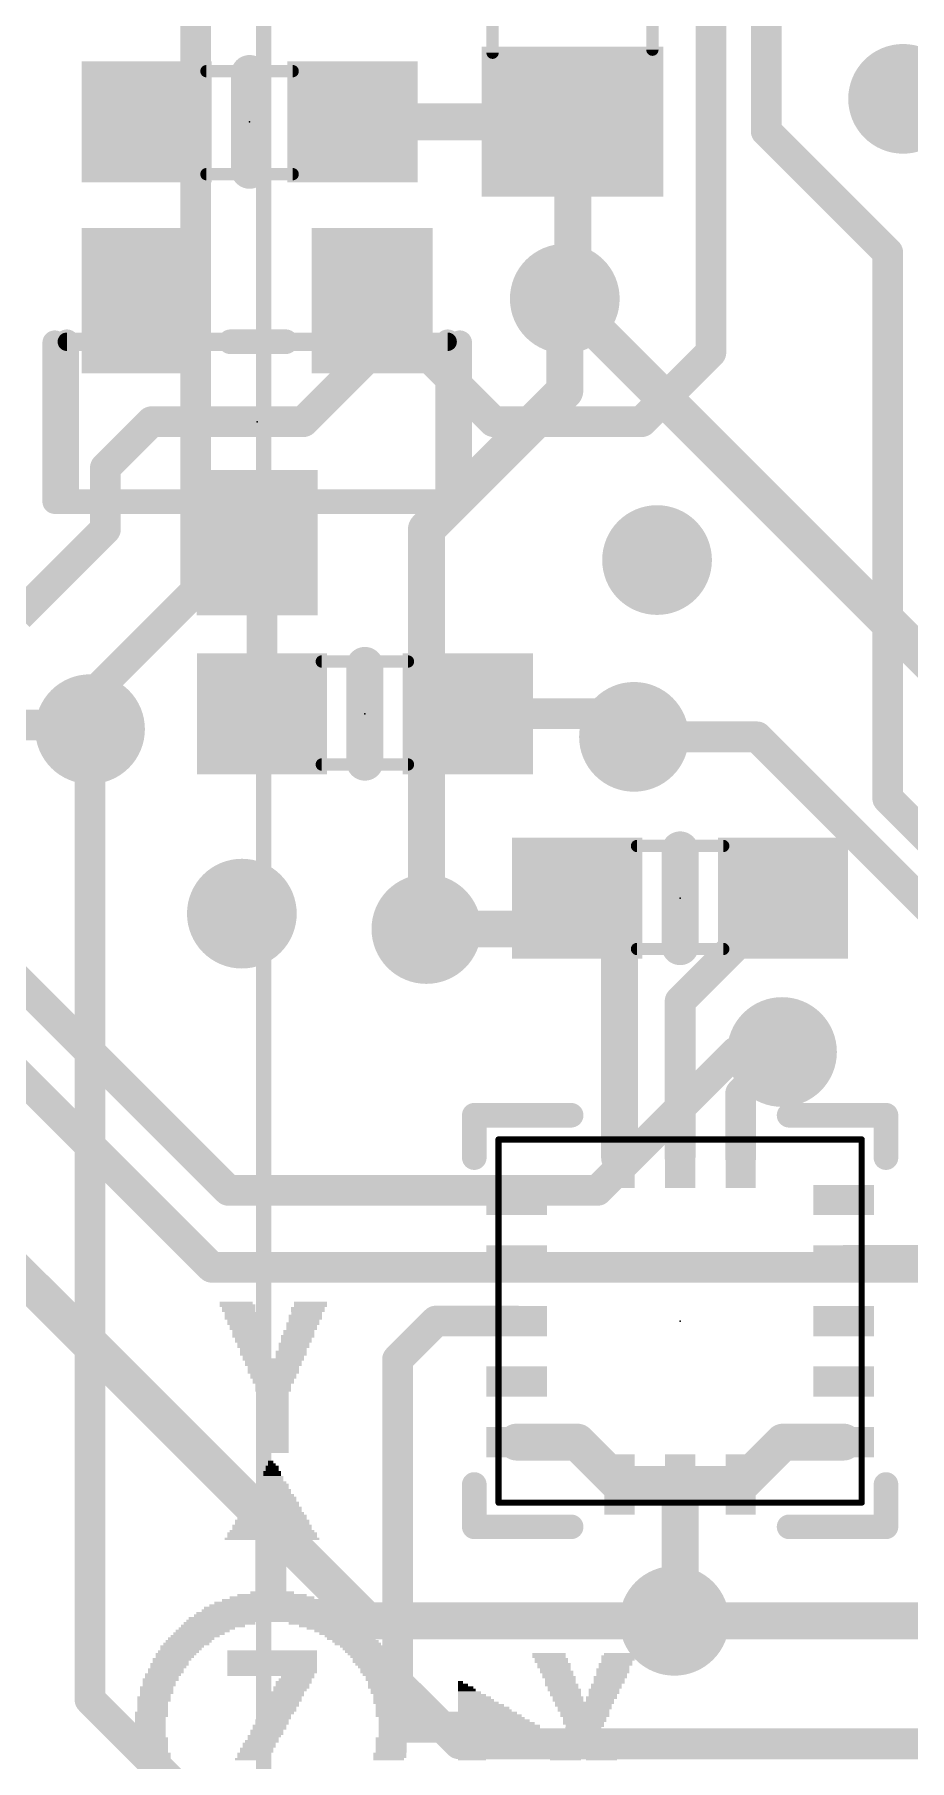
# Model space of a CAD drawing. Extents: x -59 to 59, y -28 to 22.
# Drawn here: x 16.31 to 23.53, y -19.95 to -5.69 of the extents above; entities that cross this region are included whole.
import ezdxf

# ---------------------------------------------------------------- set-up
doc = ezdxf.new("R2010")
doc.units = 0
for name, color, linetype in [('1', 12, 'CONTINUOUS'), ('16', 5, 'CONTINUOUS'), ('18', 110, 'CONTINUOUS'), ('200', 132, 'CONTINUOUS'), ('21', 40, 'CONTINUOUS'), ('22', 6, 'CONTINUOUS'), ('23', 53, 'CONTINUOUS'), ('51', 253, 'CONTINUOUS')]:
    doc.layers.add(name, color=color, linetype=linetype)

# ---------------------------------------------------------------- blocks, each defined once
blk = doc.blocks.new('RECT')
blk.add_solid([(-0.5, -0.5), (0.5, -0.5), (-0.5, 0.5), (0.5, 0.5)])
blk = doc.blocks.new('ROUNDV')
at = {"const_width": 0.5}
blk.add_lwpolyline([(0, -0.25, 1), (0, 0.25, 1), (0, -0.25)], format="xyb", dxfattribs=at)

msp = doc.modelspace()

# ---------------------------------------------------------------- linework, layer by layer
at = {"layer": '1'}
for points, const_width in [([(21.8915, -3.175), (21.8915, -8.3185)], 0.254), ([(22.3487, -6.4897), (22.3487, -3.9994)], 0.254), ([(20.746, -6.4135), (18.9315, -6.4135)], 0.3048), ([(20.7485, -6.411), (20.746, -6.4135)], 0.3048), ([(20.7485, -6.411), (20.751, -6.4135)], 0.3048), ([(20.751, -6.4135), (20.751, -7.808)], 0.3048), ([(23.352, -7.493), (22.3487, -6.4897)], 0.254), ([(23.352, -12.0015), (23.352, -7.493)], 0.254), ([(20.751, -7.808), (20.685, -7.874)], 0.3048), ([(19.0975, -7.89), (19.095, -7.89)], 0.254), ([(19.0975, -8.3185), (19.0975, -7.89)], 0.254), ([(20.0975, -8.89), (19.0975, -7.89)], 0.254), ([(19.0975, -8.3185), (18.526, -8.89)], 0.254), ([(21.8915, -8.3185), (21.32, -8.89)], 0.254), ([(17.272, -8.89), (16.891, -9.271)], 0.254), ([(18.526, -8.89), (17.272, -8.89)], 0.254), ([(21.32, -8.89), (20.0975, -8.89)], 0.254), ([(16.891, -9.271), (16.891, -9.779)], 0.254), ([(16.891, -9.779), (16.1735, -10.4965)], 0.254), ([(18.145, -9.89), (18.184, -9.929)], 0.254), ([(18.184, -9.929), (18.184, -11.303)], 0.254), ([(21.066, -11.303), (19.884, -11.303)], 0.254), ([(21.2565, -11.4935), (21.066, -11.303)], 0.254), ([(15.3755, -11.3965), (16.764, -11.3965)], 0.254), ([(16.764, -11.3965), (16.764, -11.43)], 0.254), ([(16.764, -19.447), (16.764, -11.43)], 0.254), ([(26.416, -15.0655), (23.352, -12.0015)], 0.254), ([(20.7875, -12.827), (20.5335, -13.081)], 0.3048), ([(21.1375, -13.177), (20.7875, -12.827)], 0.3048), ([(21.6375, -13.677), (22.4875, -12.827)], 0.254), ([(20.5335, -13.081), (19.542, -13.081)], 0.3048), ([(21.1375, -14.9695), (21.1375, -13.177)], 0.3048), ([(21.6375, -14.9695), (21.6375, -13.677)], 0.254), ([(22.479, -14.097), (22.1375, -14.4385)], 0.254), ([(22.1375, -14.4385), (22.1375, -14.9695)], 0.254), ([(22.9875, -15.8195), (24.2841, -15.8195)], 0.254), ([(19.6215, -16.3195), (19.304, -16.637)], 0.254), ([(20.2875, -16.3195), (19.6215, -16.3195)], 0.254), ([(19.304, -16.637), (19.304, -19.304)], 0.254), ([(20.2875, -17.3195), (20.7875, -17.3195)], 0.3048), ([(20.7875, -17.3195), (21.1375, -17.6695)], 0.3048), ([(22.4875, -17.3195), (22.1375, -17.6695)], 0.3048), ([(22.9875, -17.3195), (22.4875, -17.3195)], 0.3048), ([(21.1375, -17.6695), (21.6375, -17.6695)], 0.3048), ([(21.6375, -17.6695), (22.1375, -17.6695)], 0.3048), ([(21.6375, -17.6695), (21.6375, -18.7485)], 0.3048), ([(21.6375, -18.7485), (21.59, -18.796)], 0.3048), ([(19.304, -19.304), (19.812, -19.812)], 0.254), ([(16.764, -19.447), (19.796, -22.479)], 0.254), ([(19.812, -19.812), (25.4, -19.812)], 0.254)]:
    msp.add_lwpolyline(points, dxfattribs=dict(at, const_width=const_width))
for points, const_width in [([(18.9315, -6.3373, 1), (18.9315, -6.4897)], 0.1524), ([(20.8024, -6.3571, 1), (20.6946, -6.4649)], 0.1524), ([(20.8272, -6.4135, 1), (20.6748, -6.4135)], 0.1524), ([(20.8024, -6.4649, 1), (20.6946, -6.3571)], 0.1524), ([(20.746, -6.4897, 1), (20.746, -6.3373)], 0.1524), ([(20.6921, -6.3596, 1), (20.7999, -6.4674)], 0.1524), ([(20.6971, -6.4674, 1), (20.8049, -6.3596)], 0.1524), ([(22.3936, -6.4448, 1), (22.3038, -6.5346)], 0.127), ([(22.2852, -6.4897, 1), (22.4122, -6.4897)], 0.127), ([(23.4155, -7.493, 1), (23.2885, -7.493)], 0.127), ([(23.3071, -7.5379, 1), (23.3969, -7.4481)], 0.127), ([(20.8049, -7.8619, 1), (20.6971, -7.7541)], 0.1524), ([(19.095, -7.8265, 1), (19.095, -7.9535)], 0.127), ([(19.161, -7.89, 1), (19.034, -7.89)], 0.127), ([(19.1424, -7.8451, 1), (19.0526, -7.9349)], 0.127), ([(19.0975, -7.9535, 1), (19.0975, -7.8265)], 0.127), ([(20.6311, -7.8201, 1), (20.7389, -7.9279)], 0.1524), ([(20.6748, -7.808, 1), (20.8272, -7.808)], 0.1524), ([(19.034, -8.3185, 1), (19.161, -8.3185)], 0.127), ([(19.1424, -8.3634, 1), (19.0526, -8.2736)], 0.127), ([(21.828, -8.3185, 1), (21.955, -8.3185)], 0.127), ([(21.9364, -8.3634, 1), (21.8466, -8.2736)], 0.127), ([(17.272, -8.8265, 1), (17.272, -8.9535)], 0.127), ([(17.3169, -8.9349, 1), (17.2271, -8.8451)], 0.127), ([(18.4811, -8.8451, 1), (18.5709, -8.9349)], 0.127), ([(18.526, -8.9535, 1), (18.526, -8.8265)], 0.127), ([(20.0975, -8.8265, 1), (20.0975, -8.9535)], 0.127), ([(20.0526, -8.9349, 1), (20.1424, -8.8451)], 0.127), ([(21.2751, -8.8451, 1), (21.3649, -8.9349)], 0.127), ([(21.32, -8.9535, 1), (21.32, -8.8265)], 0.127), ([(16.9545, -9.271, 1), (16.8275, -9.271)], 0.127), ([(16.8461, -9.2261, 1), (16.9359, -9.3159)], 0.127), ([(16.9359, -9.8239, 1), (16.8461, -9.7341)], 0.127), ([(16.8275, -9.779, 1), (16.9545, -9.779)], 0.127), ([(18.1899, -9.8451, 1), (18.1001, -9.9349)], 0.127), ([(18.2475, -9.929, 1), (18.1205, -9.929)], 0.127), ([(18.1391, -9.9739, 1), (18.2289, -9.8841)], 0.127), ([(18.1205, -11.303, 1), (18.2475, -11.303)], 0.127), ([(19.884, -11.2395, 1), (19.884, -11.3665)], 0.127), ([(21.1109, -11.2581, 1), (21.0211, -11.3479)], 0.127), ([(21.066, -11.3665, 1), (21.066, -11.2395)], 0.127), ([(16.8275, -11.3965, 1), (16.7005, -11.3965)], 0.127), ([(16.8275, -11.43, 1), (16.7005, -11.43)], 0.127), ([(16.7005, -11.43, 1), (16.8275, -11.43)], 0.127), ([(16.764, -11.46, 1), (16.764, -11.333)], 0.127), ([(21.2116, -11.5384, 1), (21.3014, -11.4486)], 0.127), ([(23.3969, -11.9566, 1), (23.3071, -12.0464)], 0.127), ([(23.2885, -12.0015, 1), (23.4155, -12.0015)], 0.127), ([(20.8414, -12.7731, 1), (20.7336, -12.8809)], 0.1524), ([(20.8414, -12.8809, 1), (20.7336, -12.7731)], 0.1524), ([(22.5324, -12.8719, 1), (22.4426, -12.7821)], 0.127), ([(19.542, -13.0048, 1), (19.542, -13.1572)], 0.1524), ([(20.4796, -13.0271, 1), (20.5874, -13.1349)], 0.1524), ([(20.5335, -13.1572, 1), (20.5335, -13.0048)], 0.1524), ([(21.2137, -13.177, 1), (21.0613, -13.177)], 0.1524), ([(21.0836, -13.2309, 1), (21.1914, -13.1231)], 0.1524), ([(21.701, -13.677, 1), (21.574, -13.677)], 0.127), ([(21.5926, -13.6321, 1), (21.6824, -13.7219)], 0.127), ([(22.5239, -14.1419, 1), (22.4341, -14.0521)], 0.127), ([(22.201, -14.4385, 1), (22.074, -14.4385)], 0.127), ([(22.0926, -14.3936, 1), (22.1824, -14.4834)], 0.127), ([(21.0613, -14.9695, 1), (21.2137, -14.9695)], 0.1524), ([(21.574, -14.9695, 1), (21.701, -14.9695)], 0.127), ([(22.074, -14.9695, 1), (22.201, -14.9695)], 0.127), ([(22.9875, -15.756, 1), (22.9875, -15.883)], 0.127), ([(19.6215, -16.256, 1), (19.6215, -16.383)], 0.127), ([(19.6664, -16.3644, 1), (19.5766, -16.2746)], 0.127), ([(20.2875, -16.383, 1), (20.2875, -16.256)], 0.127), ([(19.3675, -16.637, 1), (19.2405, -16.637)], 0.127), ([(19.2591, -16.5921, 1), (19.3489, -16.6819)], 0.127), ([(20.2875, -17.2433, 1), (20.2875, -17.3957)], 0.1524), ([(20.8414, -17.2656, 1), (20.7336, -17.3734)], 0.1524), ([(20.7875, -17.3957, 1), (20.7875, -17.2433)], 0.1524), ([(22.4875, -17.2433, 1), (22.4875, -17.3957)], 0.1524), ([(22.5414, -17.3734, 1), (22.4336, -17.2656)], 0.1524), ([(22.9875, -17.3957, 1), (22.9875, -17.2433)], 0.1524), ([(21.1375, -17.5933, 1), (21.1375, -17.7457)], 0.1524), ([(21.6375, -17.5933, 1), (21.6375, -17.7457)], 0.1524), ([(21.7137, -17.6695, 1), (21.5613, -17.6695)], 0.1524), ([(21.6375, -17.7457, 1), (21.6375, -17.5933)], 0.1524), ([(22.1375, -17.7457, 1), (22.1375, -17.5933)], 0.1524), ([(21.0836, -17.7234, 1), (21.1914, -17.6156)], 0.1524), ([(22.0836, -17.6156, 1), (22.1914, -17.7234)], 0.1524), ([(21.5361, -18.7421, 1), (21.6439, -18.8499)], 0.1524), ([(21.5613, -18.7485, 1), (21.7137, -18.7485)], 0.1524), ([(21.6914, -18.8024, 1), (21.5836, -18.6946)], 0.1524), ([(19.3489, -19.2591, 1), (19.2591, -19.3489)], 0.127), ([(19.2405, -19.304, 1), (19.3675, -19.304)], 0.127), ([(16.8089, -19.4021, 1), (16.7191, -19.4919)], 0.127), ([(16.7005, -19.447, 1), (16.8275, -19.447)], 0.127), ([(19.812, -19.7485, 1), (19.812, -19.8755)], 0.127), ([(19.7671, -19.8569, 1), (19.8569, -19.7671)], 0.127)]:
    msp.add_lwpolyline(points, format="xyb", dxfattribs=dict(at, const_width=const_width))
at = {"layer": '16'}
for points, const_width in [([(17.637, 5.461), (17.637, -10.287)], 0.254), ([(20.685, -7.874), (20.685, -8.636)], 0.3048), ([(25.384, -12.573), (20.685, -7.874)], 0.3048), ([(20.685, -8.636), (19.542, -9.779)], 0.3048), ([(19.542, -9.779), (19.542, -13.081)], 0.3048), ([(17.637, -10.287), (16.6925, -11.2315)], 0.254), ([(16.6925, -11.2315), (16.6925, -11.3585)], 0.254), ([(16.764, -11.43), (16.6925, -11.3585)], 0.254), ([(21.2565, -11.4935), (22.2725, -11.4935)], 0.254), ([(26.5905, -15.8115), (22.2725, -11.4935)], 0.254), ([(19.05, -18.796), (12.446, -12.192)], 0.3048), ([(15.367, -12.7), (17.907, -15.24)], 0.254), ([(14.9098, -13.0164), (17.7684, -15.875)], 0.254), ([(19.542, -13.081), (19.542, -13.081)], 0.3048), ([(20.955, -15.24), (22.098, -14.097)], 0.254), ([(22.098, -14.097), (22.479, -14.097)], 0.254), ([(17.907, -15.24), (20.955, -15.24)], 0.254), ([(24.3396, -15.875), (17.7684, -15.875)], 0.254), ([(21.59, -18.796), (19.05, -18.796)], 0.3048), ([(21.59, -18.796), (37.338, -18.796)], 0.3048)]:
    msp.add_lwpolyline(points, dxfattribs=dict(at, const_width=const_width))
for points, const_width in [([(20.7612, -7.874, 1), (20.6088, -7.874)], 0.1524), ([(20.7389, -7.8201, 1), (20.6311, -7.9279)], 0.1524), ([(20.7389, -8.6899, 1), (20.6311, -8.5821)], 0.1524), ([(20.6088, -8.636, 1), (20.7612, -8.636)], 0.1524), ([(19.6182, -9.779, 1), (19.4658, -9.779)], 0.1524), ([(19.4881, -9.7251, 1), (19.5959, -9.8329)], 0.1524), ([(17.5735, -10.287, 1), (17.7005, -10.287)], 0.127), ([(17.6819, -10.3319, 1), (17.5921, -10.2421)], 0.127), ([(16.756, -11.2315, 1), (16.629, -11.2315)], 0.127), ([(16.6476, -11.1866, 1), (16.7374, -11.2764)], 0.127), ([(16.7374, -11.3136, 1), (16.6476, -11.4034)], 0.127), ([(16.629, -11.3585, 1), (16.756, -11.3585)], 0.127), ([(16.7191, -11.4749, 1), (16.8089, -11.3851)], 0.127), ([(21.2565, -11.43, 1), (21.2565, -11.557)], 0.127), ([(22.3174, -11.4486, 1), (22.2276, -11.5384)], 0.127), ([(22.2725, -11.557, 1), (22.2725, -11.43)], 0.127), ([(19.542, -13.0048, 1), (19.542, -13.1572)], 0.1524), ([(19.542, -13.1572, 1), (19.542, -13.0048)], 0.1524), ([(19.4658, -13.081, 1), (19.6182, -13.081)], 0.1524), ([(22.098, -14.0335, 1), (22.098, -14.1605)], 0.127), ([(22.1429, -14.1419, 1), (22.0531, -14.0521)], 0.127), ([(22.479, -14.1605, 1), (22.479, -14.0335)], 0.127), ([(17.907, -15.1765, 1), (17.907, -15.3035)], 0.127), ([(20.955, -15.3035, 1), (20.955, -15.1765)], 0.127), ([(17.8621, -15.2849, 1), (17.9519, -15.1951)], 0.127), ([(20.9101, -15.1951, 1), (20.9999, -15.2849)], 0.127), ([(17.7684, -15.8115, 1), (17.7684, -15.9385)], 0.127), ([(17.7235, -15.9199, 1), (17.8133, -15.8301)], 0.127), ([(19.05, -18.7198, 1), (19.05, -18.8722)], 0.1524), ([(18.9961, -18.8499, 1), (19.1039, -18.7421)], 0.1524), ([(21.59, -18.7198, 1), (21.59, -18.8722)], 0.1524), ([(21.59, -18.8722, 1), (21.59, -18.7198)], 0.1524)]:
    msp.add_lwpolyline(points, format="xyb", dxfattribs=dict(at, const_width=const_width))
at = {"layer": '21'}
for points, const_width in [([(18.0815, -6.8135), (18.0815, -6.0135)], 0.3048), ([(16.4726, -9.5504), (16.4726, -8.2376)], 0.2032), ([(17.9226, -8.2296), (18.3814, -8.2296)], 0.2032), ([(19.8174, -8.2376), (19.8174, -9.5504)], 0.2032), ([(17.4314, -9.5504), (16.4726, -9.5504)], 0.2032), ([(19.8174, -9.5504), (18.8586, -9.5504)], 0.2032), ([(19.034, -10.903), (19.034, -11.703)], 0.3048), ([(21.6375, -12.427), (21.6375, -13.227)], 0.3048), ([(19.9375, -14.9695), (19.9375, -14.6195)], 0.2032), ([(19.9375, -14.6195), (20.7375, -14.6195)], 0.2032), ([(22.5375, -14.6195), (23.3375, -14.6195)], 0.2032), ([(23.3375, -14.6195), (23.3375, -14.9695)], 0.2032), ([(19.9375, -18.0195), (19.9375, -17.6695)], 0.2032), ([(23.3375, -18.0195), (23.3375, -17.6695)], 0.2032), ([(20.7375, -18.0195), (19.9375, -18.0195)], 0.2032), ([(22.5375, -18.0195), (23.3375, -18.0195)], 0.2032)]:
    msp.add_lwpolyline(points, dxfattribs=dict(at, const_width=const_width))
for points, const_width in [([(18.1577, -6.0135, 1), (18.0053, -6.0135)], 0.1524), ([(18.0053, -6.8135, 1), (18.1577, -6.8135)], 0.1524), ([(16.5234, -8.2376, 1), (16.4218, -8.2376)], 0.1016), ([(17.9226, -8.1788, 1), (17.9226, -8.2804)], 0.1016), ([(18.3814, -8.2804, 1), (18.3814, -8.1788)], 0.1016), ([(19.8682, -8.2376, 1), (19.7666, -8.2376)], 0.1016), ([(16.4726, -9.4996, 1), (16.4726, -9.6012)], 0.1016), ([(16.4218, -9.5504, 1), (16.5234, -9.5504)], 0.1016), ([(17.4314, -9.6012, 1), (17.4314, -9.4996)], 0.1016), ([(18.8586, -9.4996, 1), (18.8586, -9.6012)], 0.1016), ([(19.7666, -9.5504, 1), (19.8682, -9.5504)], 0.1016), ([(19.8174, -9.6012, 1), (19.8174, -9.4996)], 0.1016), ([(19.1102, -10.903, 1), (18.9578, -10.903)], 0.1524), ([(18.9578, -11.703, 1), (19.1102, -11.703)], 0.1524), ([(21.7137, -12.427, 1), (21.5613, -12.427)], 0.1524), ([(21.5613, -13.227, 1), (21.7137, -13.227)], 0.1524), ([(19.9883, -14.6195, 1), (19.8867, -14.6195)], 0.1016), ([(19.9375, -14.5687, 1), (19.9375, -14.6703)], 0.1016), ([(20.7375, -14.6703, 1), (20.7375, -14.5687)], 0.1016), ([(22.5375, -14.5687, 1), (22.5375, -14.6703)], 0.1016), ([(23.3883, -14.6195, 1), (23.2867, -14.6195)], 0.1016), ([(23.3375, -14.6703, 1), (23.3375, -14.5687)], 0.1016), ([(19.8867, -14.9695, 1), (19.9883, -14.9695)], 0.1016), ([(23.2867, -14.9695, 1), (23.3883, -14.9695)], 0.1016), ([(19.9883, -17.6695, 1), (19.8867, -17.6695)], 0.1016), ([(23.3883, -17.6695, 1), (23.2867, -17.6695)], 0.1016), ([(19.9375, -17.9687, 1), (19.9375, -18.0703)], 0.1016), ([(20.7375, -18.0703, 1), (20.7375, -17.9687)], 0.1016), ([(22.5375, -17.9687, 1), (22.5375, -18.0703)], 0.1016), ([(23.3375, -18.0703, 1), (23.3375, -17.9687)], 0.1016), ([(19.8867, -18.0195, 1), (19.9883, -18.0195)], 0.1016), ([(23.2867, -18.0195, 1), (23.3883, -18.0195)], 0.1016)]:
    msp.add_lwpolyline(points, format="xyb", dxfattribs=dict(at, const_width=const_width))
at = {"layer": '22', "const_width": 0.127}
msp.add_lwpolyline([(18.1975, 5.416), (18.1975, -21.784)], dxfattribs=at)
at = {"layer": '23'}
for p in [(18.0815, -6.4135), (18.145, -8.89), (19.034, -11.303), (21.6375, -12.827), (21.6375, -16.3195)]:
    msp.add_point(p, dxfattribs=at)
at = {"layer": '51'}
for points, const_width in [([(20.0885, -5.842), (20.0885, -5.08)], 0.1016), ([(21.4085, -5.817), (21.4085, -5.08)], 0.1016), ([(18.4375, -5.9945), (17.7255, -5.9945)], 0.1016), ([(18.4375, -6.8455), (17.7255, -6.8455)], 0.1016), ([(16.5726, -9.5504), (16.5726, -8.2296)], 0.2032), ([(16.5726, -8.2296), (19.7174, -8.2296)], 0.1524), ([(19.7174, -8.2296), (19.7174, -9.5504)], 0.2032), ([(19.7174, -9.5504), (16.5726, -9.5504)], 0.2032), ([(18.678, -10.871), (19.39, -10.871)], 0.1016), ([(18.678, -11.722), (19.39, -11.722)], 0.1016), ([(21.2815, -12.395), (21.9935, -12.395)], 0.1016), ([(21.2815, -13.246), (21.9935, -13.246)], 0.1016), ([(20.1375, -17.8195), (20.1375, -14.8195)], 0.0508), ([(20.1375, -14.8195), (23.1375, -14.8195)], 0.0508), ([(23.1375, -14.8195), (23.1375, -17.8195)], 0.0508), ([(23.1375, -17.8195), (20.1375, -17.8195)], 0.0508)]:
    msp.add_lwpolyline(points, dxfattribs=dict(at, const_width=const_width))
for points, const_width in [([(20.0631, -5.842, 1), (20.1139, -5.842)], 0.0508), ([(21.3831, -5.817, 1), (21.4339, -5.817)], 0.0508), ([(17.7255, -5.9691, 1), (17.7255, -6.0199)], 0.0508), ([(18.4375, -6.0199, 1), (18.4375, -5.9691)], 0.0508), ([(17.7255, -6.8201, 1), (17.7255, -6.8709)], 0.0508), ([(18.4375, -6.8709, 1), (18.4375, -6.8201)], 0.0508), ([(16.6234, -8.2296, 1), (16.5218, -8.2296)], 0.1016), ([(16.5726, -8.1915, 1), (16.5726, -8.2677)], 0.0762), ([(19.7682, -8.2296, 1), (19.6666, -8.2296)], 0.1016), ([(19.7174, -8.2677, 1), (19.7174, -8.1915)], 0.0762), ([(16.5726, -9.4996, 1), (16.5726, -9.6012)], 0.1016), ([(16.5218, -9.5504, 1), (16.6234, -9.5504)], 0.1016), ([(19.6666, -9.5504, 1), (19.7682, -9.5504)], 0.1016), ([(19.7174, -9.6012, 1), (19.7174, -9.4996)], 0.1016), ([(18.678, -10.8456, 1), (18.678, -10.8964)], 0.0508), ([(19.39, -10.8964, 1), (19.39, -10.8456)], 0.0508), ([(18.678, -11.6966, 1), (18.678, -11.7474)], 0.0508), ([(19.39, -11.7474, 1), (19.39, -11.6966)], 0.0508), ([(21.2815, -12.3696, 1), (21.2815, -12.4204)], 0.0508), ([(21.9935, -12.4204, 1), (21.9935, -12.3696)], 0.0508), ([(21.2815, -13.2206, 1), (21.2815, -13.2714)], 0.0508), ([(21.9935, -13.2714, 1), (21.9935, -13.2206)], 0.0508), ([(20.1502, -14.8195, 1), (20.1248, -14.8195)], 0.0254), ([(20.1375, -14.8068, 1), (20.1375, -14.8322)], 0.0254), ([(23.1502, -14.8195, 1), (23.1248, -14.8195)], 0.0254), ([(23.1375, -14.8322, 1), (23.1375, -14.8068)], 0.0254), ([(20.1375, -17.8068, 1), (20.1375, -17.8322)], 0.0254), ([(20.1248, -17.8195, 1), (20.1502, -17.8195)], 0.0254), ([(23.1248, -17.8195, 1), (23.1502, -17.8195)], 0.0254), ([(23.1375, -17.8322, 1), (23.1375, -17.8068)], 0.0254)]:
    msp.add_lwpolyline(points, format="xyb", dxfattribs=dict(at, const_width=const_width))

# ---------------------------------------------------------------- block references
at = {"layer": '1'}
for p, xscale, yscale, rotation in [((20.7485, -6.411), 1.24, 1.5, 90), ((21.1375, -14.9695), 0.5, 0.25, 270), ((21.6375, -14.9695), 0.5, 0.25, 270), ((22.1375, -14.9695), 0.5, 0.25, 270), ((22.9875, -15.3195), 0.5, 0.25, 180), ((22.9875, -15.8195), 0.5, 0.25, 180), ((22.9875, -16.3195), 0.5, 0.25, 180), ((22.9875, -16.8195), 0.5, 0.25, 180), ((22.9875, -17.3195), 0.5, 0.25, 180), ((21.1375, -17.6695), 0.5, 0.25, 90), ((21.6375, -17.6695), 0.5, 0.25, 90), ((22.1375, -17.6695), 0.5, 0.25, 90)]:
    msp.add_blockref('RECT', p, dxfattribs=dict(at, xscale=xscale, yscale=yscale, rotation=rotation))
at = {"layer": '1', "xscale": 1.075, "rotation": 180}
for p in [(17.2315, -6.4135), (18.9315, -6.4135)]:
    msp.add_blockref('RECT', p, dxfattribs=at)
at = {"layer": '1', "yscale": 1.2, "rotation": 180}
for p in [(17.195, -7.89), (19.095, -7.89), (18.145, -9.89)]:
    msp.add_blockref('RECT', p, dxfattribs=at)
at = {"layer": '1', "xscale": 1.075}
for p in [(18.184, -11.303), (19.884, -11.303), (20.7875, -12.827), (22.4875, -12.827)]:
    msp.add_blockref('RECT', p, dxfattribs=at)
at = {"layer": '1', "xscale": 0.5, "yscale": 0.25}
for p in [(20.2875, -15.3195), (20.2875, -15.8195), (20.2875, -16.3195), (20.2875, -16.8195), (20.2875, -17.3195)]:
    msp.add_blockref('RECT', p, dxfattribs=at)
at = {"layer": '18', "xscale": 0.9064, "yscale": 0.9064}
for p in [(23.479, -6.223), (23.479, -6.223), (20.685, -7.874), (20.685, -7.874), (21.447, -10.033), (21.447, -10.033), (16.764, -11.43), (16.764, -11.43), (21.2565, -11.4935), (21.2565, -11.4935), (18.018, -12.954), (18.018, -12.954), (19.542, -13.081), (19.542, -13.081), (22.479, -14.097), (22.479, -14.097), (21.59, -18.796), (21.59, -18.796)]:
    msp.add_blockref('ROUNDV', p, dxfattribs=at)
at = {"layer": '200'}
for p, xscale, yscale in [((17.9819, -16.1925), 0.2972, 0.0213), ((17.9705, -16.1713), 0.2743, 0.0211), ((17.9921, -16.2137), 0.2769, 0.0211), ((17.9921, -16.2348), 0.2769, 0.0211), ((18.0137, -16.256), 0.2743, 0.0213), ((18.5636, -16.2137), 0.2769, 0.0211), ((18.5636, -16.2348), 0.2769, 0.0211), ((18.5522, -16.256), 0.254, 0.0213), ((18.5852, -16.1713), 0.2743, 0.0211), ((18.5852, -16.1925), 0.2743, 0.0213), ((18.0137, -16.2772), 0.2743, 0.0211), ((18.0137, -16.2983), 0.2743, 0.0211), ((18.034, -16.3195), 0.2743, 0.0213), ((18.034, -16.3407), 0.2743, 0.0211), ((18.0556, -16.383), 0.2769, 0.0213), ((18.0442, -16.3618), 0.254, 0.0211), ((18.067, -16.4042), 0.254, 0.0211), ((18.4887, -16.4042), 0.254, 0.0211), ((18.5115, -16.3618), 0.254, 0.0211), ((18.5115, -16.383), 0.254, 0.0213), ((18.5217, -16.3407), 0.2743, 0.0211), ((18.5318, -16.3195), 0.254, 0.0213), ((18.542, -16.2772), 0.2743, 0.0211), ((18.542, -16.2983), 0.2743, 0.0211), ((18.067, -16.4253), 0.254, 0.0211), ((18.0772, -16.4465), 0.2743, 0.0213), ((18.0873, -16.4677), 0.254, 0.0211), ((18.0873, -16.4888), 0.254, 0.0211), ((18.1077, -16.51), 0.254, 0.0213), ((18.1077, -16.5312), 0.254, 0.0211), ((18.448, -16.51), 0.254, 0.0213), ((18.448, -16.5312), 0.254, 0.0211), ((18.4683, -16.4677), 0.254, 0.0211), ((18.4683, -16.4888), 0.254, 0.0211), ((18.4785, -16.4465), 0.2743, 0.0213), ((18.4887, -16.4253), 0.254, 0.0211), ((18.1305, -16.5735), 0.254, 0.0213), ((18.1305, -16.5947), 0.254, 0.0211), ((18.1191, -16.5523), 0.2311, 0.0211), ((18.1407, -16.6158), 0.2337, 0.0211), ((18.2778, -16.637), 0.508, 0.0213), ((18.2778, -16.6582), 0.4674, 0.0211), ((18.2778, -16.6793), 0.4674, 0.0211), ((18.415, -16.6158), 0.2337, 0.0211), ((18.4252, -16.5735), 0.254, 0.0213), ((18.4252, -16.5947), 0.254, 0.0211), ((18.4366, -16.5523), 0.2311, 0.0211), ((18.2778, -16.7005), 0.4216, 0.0213), ((18.2778, -16.7217), 0.4216, 0.0211), ((18.2778, -16.7428), 0.4216, 0.0211), ((18.2778, -16.764), 0.381, 0.0213), ((18.2778, -16.7852), 0.381, 0.0211), ((18.2778, -16.8063), 0.3404, 0.0211), ((18.2778, -16.8275), 0.3404, 0.0213), ((18.2778, -16.8487), 0.2946, 0.0211), ((18.2778, -16.8698), 0.2946, 0.0211), ((18.2778, -16.891), 0.2946, 0.0213), ((18.2778, -16.9122), 0.254, 0.0211), ((18.2778, -16.9333), 0.254, 0.0211), ((18.2778, -16.9545), 0.254, 0.0213), ((18.2778, -16.9757), 0.254, 0.0211), ((18.2778, -16.9968), 0.254, 0.0211), ((18.2778, -17.018), 0.254, 0.0213), ((18.2778, -17.0392), 0.254, 0.0211), ((18.2778, -17.0603), 0.254, 0.0211), ((18.2778, -17.0815), 0.254, 0.0213), ((18.2778, -17.1027), 0.254, 0.0211), ((18.2778, -17.1238), 0.254, 0.0211), ((18.2778, -17.145), 0.254, 0.0213), ((18.2778, -17.1662), 0.254, 0.0211), ((18.2778, -17.1873), 0.254, 0.0211), ((18.2778, -17.2085), 0.254, 0.0213), ((18.2778, -17.2297), 0.254, 0.0211), ((18.2778, -17.2508), 0.254, 0.0211), ((18.2778, -17.272), 0.254, 0.0213), ((18.2778, -17.2932), 0.254, 0.0211), ((18.2778, -17.3143), 0.254, 0.0211), ((18.2778, -17.3355), 0.254, 0.0213), ((18.2778, -17.3567), 0.254, 0.0211), ((18.2778, -17.3778), 0.254, 0.0211), ((18.2778, -17.399), 0.254, 0.0213), ((18.2677, -17.526), 0.1067, 0.0213), ((18.2677, -17.5472), 0.1067, 0.0211), ((18.2563, -17.4837), 0.0432, 0.0211), ((18.2664, -17.5048), 0.0635, 0.0211), ((18.2677, -17.6742), 0.2743, 0.0211), ((18.2563, -17.6318), 0.2108, 0.0211), ((18.2677, -17.653), 0.2337, 0.0213), ((18.2664, -17.6107), 0.1905, 0.0211), ((18.2677, -17.5683), 0.1473, 0.0211), ((18.2677, -17.5895), 0.1473, 0.0213), ((18.2664, -17.8223), 0.4445, 0.0211), ((18.2677, -17.78), 0.4013, 0.0213), ((18.2677, -17.8012), 0.4013, 0.0211), ((18.2677, -17.7588), 0.3607, 0.0211), ((18.2664, -17.7165), 0.3175, 0.0213), ((18.2664, -17.7377), 0.3175, 0.0211), ((18.2677, -17.6953), 0.2743, 0.0211), ((18.2677, -17.9705), 0.6147, 0.0213), ((18.2664, -17.9282), 0.5715, 0.0211), ((18.2664, -17.9493), 0.5715, 0.0211), ((18.2677, -17.907), 0.5283, 0.0213), ((18.2677, -17.8647), 0.4877, 0.0211), ((18.2677, -17.8858), 0.4877, 0.0211), ((18.2664, -17.8435), 0.4445, 0.0213), ((18.2677, -18.0763), 0.7417, 0.0211), ((18.2677, -18.0975), 0.7417, 0.0213), ((18.2664, -18.0552), 0.6985, 0.0211), ((18.2677, -18.0128), 0.6553, 0.0211), ((18.2677, -18.034), 0.6553, 0.0213), ((18.2677, -17.9917), 0.6147, 0.0211), ((18.2677, -18.1187), 0.7823, 0.0211), ((18.2575, -18.1398), 0.254, 0.0211), ((18.2575, -18.161), 0.254, 0.0213), ((18.2575, -18.1822), 0.254, 0.0211), ((18.2575, -18.2033), 0.254, 0.0211), ((18.2575, -18.2245), 0.254, 0.0213), ((18.2575, -18.2457), 0.254, 0.0211), ((18.2575, -18.2668), 0.254, 0.0211), ((18.2575, -18.288), 0.254, 0.0213), ((18.2575, -18.3092), 0.254, 0.0211), ((18.2575, -18.3303), 0.254, 0.0211), ((18.2575, -18.3515), 0.254, 0.0213), ((18.2575, -18.3727), 0.254, 0.0211), ((18.2575, -18.3938), 0.254, 0.0211), ((18.2575, -18.415), 0.254, 0.0213), ((18.2575, -18.4362), 0.254, 0.0211), ((18.2575, -18.4573), 0.254, 0.0211), ((18.2575, -18.4785), 0.254, 0.0213), ((18.2575, -18.4997), 0.254, 0.0211), ((18.2575, -18.5208), 0.254, 0.0211), ((18.2575, -18.542), 0.254, 0.0213), ((18.2677, -18.669), 1.0363, 0.0213), ((18.2664, -18.6478), 0.9525, 0.0211), ((18.2664, -18.6267), 0.8255, 0.0211), ((18.2664, -18.6055), 0.6985, 0.0213), ((18.2664, -18.5843), 0.5715, 0.0211), ((18.2677, -18.5632), 0.3607, 0.0211), ((17.8333, -18.8172), 0.5944, 0.0211), ((18.2677, -18.796), 1.4173, 0.0213), ((18.2677, -18.7748), 1.3767, 0.0211), ((18.2677, -18.7537), 1.2903, 0.0211), ((18.2677, -18.7325), 1.2497, 0.0213), ((18.2677, -18.7113), 1.1633, 0.0211), ((18.2677, -18.6902), 1.1227, 0.0211), ((18.7007, -18.8172), 0.5918, 0.0211), ((17.5793, -18.9653), 0.381, 0.0211), ((17.5997, -18.9442), 0.381, 0.0211), ((17.6314, -18.923), 0.4039, 0.0213), ((17.6644, -18.9018), 0.4242, 0.0211), ((17.6949, -18.8807), 0.4445, 0.0211), ((17.7279, -18.8595), 0.4648, 0.0213), ((17.78, -18.8383), 0.5283, 0.0211), ((18.7528, -18.8383), 0.5283, 0.0211), ((18.796, -18.8595), 0.4877, 0.0213), ((18.8379, -18.8807), 0.4445, 0.0211), ((18.8709, -18.9018), 0.4242, 0.0211), ((18.9027, -18.923), 0.4013, 0.0213), ((18.923, -18.9442), 0.4013, 0.0211), ((18.956, -18.9653), 0.381, 0.0211), ((17.4409, -19.1135), 0.3175, 0.0213), ((17.4739, -19.0712), 0.3378, 0.0211), ((17.4638, -19.0923), 0.3175, 0.0211), ((17.4943, -19.05), 0.3378, 0.0213), ((17.526, -19.0077), 0.3607, 0.0211), ((17.5158, -19.0288), 0.3404, 0.0211), ((17.559, -18.9865), 0.381, 0.0213), ((18.2677, -19.05), 0.7417, 0.0213), ((18.2677, -19.0712), 0.7417, 0.0211), ((18.2677, -19.0923), 0.7417, 0.0211), ((18.2677, -19.1135), 0.7417, 0.0213), ((18.9763, -18.9865), 0.381, 0.0213), ((19.0081, -19.0077), 0.3581, 0.0211), ((19.0183, -19.0288), 0.3378, 0.0211), ((19.0398, -19.05), 0.3404, 0.0213), ((19.0614, -19.0712), 0.3378, 0.0211), ((19.0716, -19.0923), 0.3175, 0.0211), ((19.0919, -19.1135), 0.3175, 0.0213), ((20.5537, -19.0712), 0.2743, 0.0211), ((20.5537, -19.0923), 0.2743, 0.0211), ((20.574, -19.1135), 0.2743, 0.0213), ((21.1252, -19.0923), 0.2743, 0.0211), ((21.1252, -19.1135), 0.2743, 0.0213), ((21.1455, -19.0712), 0.2743, 0.0211), ((17.3673, -19.2405), 0.2972, 0.0213), ((17.3888, -19.1982), 0.2946, 0.0211), ((17.3888, -19.2193), 0.2946, 0.0211), ((17.4206, -19.1558), 0.3175, 0.0211), ((17.4104, -19.177), 0.2972, 0.0213), ((17.4307, -19.1347), 0.2972, 0.0211), ((18.2677, -19.1347), 0.7417, 0.0211), ((18.2677, -19.1558), 0.7417, 0.0211), ((18.2677, -19.177), 0.7417, 0.0213), ((18.2677, -19.1982), 0.7417, 0.0211), ((18.2677, -19.2193), 0.7417, 0.0211), ((18.2563, -19.2405), 0.7188, 0.0213), ((19.0919, -19.1347), 0.3175, 0.0211), ((19.1148, -19.1558), 0.3175, 0.0211), ((19.1249, -19.177), 0.2972, 0.0213), ((19.1453, -19.1982), 0.2972, 0.0211), ((19.1453, -19.2193), 0.2972, 0.0211), ((19.1656, -19.2405), 0.2972, 0.0213), ((20.574, -19.1347), 0.2743, 0.0211), ((20.5956, -19.1558), 0.2769, 0.0211), ((20.5956, -19.177), 0.2769, 0.0213), ((20.607, -19.1982), 0.254, 0.0211), ((20.6172, -19.2193), 0.2743, 0.0211), ((20.6273, -19.2405), 0.254, 0.0213), ((21.0718, -19.2405), 0.254, 0.0213), ((21.082, -19.1982), 0.2743, 0.0211), ((21.082, -19.2193), 0.2743, 0.0211), ((21.1036, -19.1558), 0.2769, 0.0211), ((21.0922, -19.177), 0.254, 0.0213), ((21.115, -19.1347), 0.254, 0.0211), ((17.3152, -19.3463), 0.2743, 0.0211), ((17.3152, -19.3675), 0.2743, 0.0213), ((17.3152, -19.3887), 0.2743, 0.0211), ((17.3469, -19.2828), 0.2972, 0.0211), ((17.3355, -19.304), 0.2743, 0.0213), ((17.3355, -19.3252), 0.2743, 0.0211), ((17.3571, -19.2617), 0.2769, 0.0211), ((18.3947, -19.3887), 0.2743, 0.0211), ((18.4264, -19.3463), 0.2972, 0.0211), ((18.415, -19.3675), 0.2743, 0.0213), ((18.4366, -19.3252), 0.2769, 0.0211), ((18.4468, -19.304), 0.2972, 0.0213), ((18.4582, -19.2828), 0.2743, 0.0211), ((18.4785, -19.2617), 0.2743, 0.0211), ((19.1884, -19.2828), 0.2972, 0.0211), ((19.177, -19.2617), 0.2743, 0.0211), ((19.1986, -19.304), 0.2769, 0.0213), ((19.1986, -19.3252), 0.2769, 0.0211), ((19.2088, -19.3463), 0.2972, 0.0211), ((19.2202, -19.3675), 0.2743, 0.0213), ((19.2202, -19.3887), 0.2743, 0.0211), ((19.8234, -19.304), 0.0432, 0.0213), ((19.8653, -19.3463), 0.127, 0.0211), ((19.8755, -19.3675), 0.1473, 0.0213), ((19.8971, -19.3887), 0.1905, 0.0211), ((19.8438, -19.3252), 0.0838, 0.0211), ((20.6375, -19.2617), 0.2743, 0.0211), ((20.6591, -19.3252), 0.2769, 0.0211), ((20.6477, -19.2828), 0.254, 0.0211), ((20.6477, -19.304), 0.254, 0.0213), ((20.6705, -19.3463), 0.254, 0.0211), ((20.6807, -19.3675), 0.2743, 0.0213), ((20.6908, -19.3887), 0.254, 0.0211), ((21.0083, -19.3675), 0.254, 0.0213), ((21.0083, -19.3887), 0.254, 0.0211), ((21.0287, -19.3252), 0.254, 0.0211), ((21.0287, -19.3463), 0.254, 0.0211), ((21.0617, -19.2617), 0.2743, 0.0211), ((21.0515, -19.2828), 0.254, 0.0211), ((21.0515, -19.304), 0.254, 0.0213), ((17.2923, -19.431), 0.2743, 0.0213), ((17.2923, -19.4522), 0.2743, 0.0211), ((17.2822, -19.4733), 0.254, 0.0211), ((17.2822, -19.4945), 0.254, 0.0213), ((17.2822, -19.5157), 0.254, 0.0211), ((17.2822, -19.5368), 0.254, 0.0211), ((17.3038, -19.4098), 0.2515, 0.0211), ((18.3312, -19.5157), 0.2743, 0.0211), ((18.3312, -19.5368), 0.2743, 0.0211), ((18.3515, -19.4733), 0.2743, 0.0211), ((18.3515, -19.4945), 0.2743, 0.0213), ((18.3731, -19.431), 0.2769, 0.0213), ((18.3731, -19.4522), 0.2769, 0.0211), ((18.3947, -19.4098), 0.2743, 0.0211), ((19.2303, -19.4098), 0.254, 0.0211), ((19.2405, -19.431), 0.2743, 0.0213), ((19.2405, -19.4522), 0.2743, 0.0211), ((19.2405, -19.4733), 0.2743, 0.0211), ((19.2507, -19.4945), 0.254, 0.0213), ((19.2507, -19.5157), 0.254, 0.0211), ((19.2507, -19.5368), 0.254, 0.0211), ((19.9504, -19.4522), 0.2972, 0.0211), ((19.9923, -19.4945), 0.381, 0.0213), ((20.0139, -19.5157), 0.4242, 0.0211), ((19.9187, -19.4098), 0.2337, 0.0211), ((19.939, -19.431), 0.2743, 0.0213), ((19.9708, -19.4733), 0.3378, 0.0211), ((20.0241, -19.5368), 0.4445, 0.0211), ((20.6908, -19.4098), 0.254, 0.0211), ((20.7112, -19.431), 0.254, 0.0213), ((20.7112, -19.4522), 0.254, 0.0211), ((20.8483, -19.4733), 0.4877, 0.0211), ((20.8382, -19.4945), 0.4674, 0.0213), ((20.8496, -19.5157), 0.4445, 0.0211), ((20.8394, -19.5368), 0.4242, 0.0211), ((20.988, -19.431), 0.254, 0.0213), ((20.9766, -19.4522), 0.2311, 0.0211), ((20.9982, -19.4098), 0.2337, 0.0211), ((17.2618, -19.6003), 0.254, 0.0211), ((17.2618, -19.6215), 0.254, 0.0213), ((17.2618, -19.6427), 0.254, 0.0211), ((17.2618, -19.6638), 0.254, 0.0211), ((17.2618, -19.685), 0.254, 0.0213), ((17.272, -19.558), 0.2743, 0.0213), ((17.272, -19.5792), 0.2743, 0.0211), ((18.2461, -19.6638), 0.2769, 0.0211), ((18.2461, -19.685), 0.2769, 0.0213), ((18.2677, -19.6215), 0.2743, 0.0213), ((18.2677, -19.6427), 0.2743, 0.0211), ((18.288, -19.5792), 0.2743, 0.0211), ((18.288, -19.6003), 0.2743, 0.0211), ((18.3096, -19.558), 0.2769, 0.0213), ((19.7066, -19.558), 1.1659, 0.0213), ((19.7269, -19.5792), 1.2065, 0.0211), ((19.7701, -19.6215), 1.2471, 0.0213), ((19.7917, -19.6427), 1.2903, 0.0211), ((19.7498, -19.6003), 1.2065, 0.0211), ((19.8133, -19.6638), 1.3335, 0.0211), ((19.8133, -19.685), 1.3335, 0.0213), ((20.8496, -19.558), 0.4039, 0.0213), ((20.8496, -19.5792), 0.4039, 0.0211), ((20.8496, -19.6003), 0.3581, 0.0211), ((20.8496, -19.6215), 0.3581, 0.0213), ((20.8394, -19.6427), 0.3378, 0.0211), ((20.8496, -19.6638), 0.3175, 0.0211), ((20.8394, -19.685), 0.2972, 0.0213), ((17.2618, -19.7062), 0.254, 0.0211), ((17.2618, -19.7273), 0.254, 0.0211), ((17.2618, -19.7485), 0.254, 0.0213), ((17.272, -19.7697), 0.2743, 0.0211), ((17.272, -19.7908), 0.2743, 0.0211), ((17.2822, -19.812), 0.254, 0.0213), ((18.161, -19.812), 0.2743, 0.0213), ((18.1826, -19.7908), 0.2769, 0.0211), ((18.194, -19.7697), 0.254, 0.0211), ((18.2042, -19.7485), 0.2743, 0.0213), ((18.2245, -19.7062), 0.2743, 0.0211), ((18.2245, -19.7273), 0.2743, 0.0211), ((19.7269, -19.7697), 1.2065, 0.0211), ((19.7066, -19.7908), 1.1659, 0.0211), ((19.2507, -19.812), 0.254, 0.0213), ((19.7917, -19.7062), 1.2903, 0.0211), ((19.7815, -19.7273), 1.27, 0.0211), ((19.7599, -19.7485), 1.2268, 0.0213), ((20.0343, -19.812), 0.4648, 0.0213), ((20.8394, -19.812), 0.4242, 0.0213), ((20.8496, -19.7908), 0.4039, 0.0211), ((20.8382, -19.7697), 0.381, 0.0211), ((20.8394, -19.7273), 0.3378, 0.0211), ((20.8496, -19.7485), 0.3581, 0.0213), ((20.8496, -19.7062), 0.3175, 0.0211), ((17.2822, -19.8332), 0.254, 0.0211), ((17.2822, -19.8543), 0.254, 0.0211), ((17.2822, -19.8755), 0.254, 0.0213), ((17.2923, -19.8967), 0.2743, 0.0211), ((17.2923, -19.9178), 0.2743, 0.0211), ((17.3038, -19.939), 0.2515, 0.0213), ((18.0975, -19.939), 0.2743, 0.0213), ((18.1191, -19.8967), 0.2769, 0.0211), ((18.1191, -19.9178), 0.2769, 0.0211), ((18.1407, -19.8543), 0.2743, 0.0211), ((18.1407, -19.8755), 0.2743, 0.0213), ((18.161, -19.8332), 0.2743, 0.0211), ((19.2303, -19.939), 0.254, 0.0213), ((19.2405, -19.8967), 0.2743, 0.0211), ((19.2405, -19.9178), 0.2743, 0.0211), ((19.2507, -19.8332), 0.254, 0.0211), ((19.2507, -19.8543), 0.254, 0.0211), ((19.2507, -19.8755), 0.254, 0.0213), ((20.0139, -19.8332), 0.4242, 0.0211), ((19.9923, -19.8543), 0.381, 0.0211), ((19.9822, -19.8755), 0.3607, 0.0213), ((19.9606, -19.8967), 0.3175, 0.0211), ((19.939, -19.9178), 0.2743, 0.0211), ((19.9187, -19.939), 0.2337, 0.0213), ((20.6908, -19.939), 0.254, 0.0213), ((20.8382, -19.8967), 0.508, 0.0211), ((20.701, -19.9178), 0.2337, 0.0211), ((20.8483, -19.8755), 0.4877, 0.0213), ((20.8382, -19.8543), 0.4674, 0.0211), ((20.8496, -19.8332), 0.4445, 0.0211), ((20.988, -19.9178), 0.254, 0.0211), ((20.988, -19.939), 0.254, 0.0213)]:
    msp.add_blockref('RECT', p, dxfattribs=dict(at, xscale=xscale, yscale=yscale))
at = {"layer": '51'}
for p, xscale, yscale, rotation in [((20.7474, -6.1782), 0.7501, 1.4501, 90), ((17.5013, -6.4186), 0.5001, 0.95, 180), ((18.6697, -6.4186), 0.5001, 0.95, 180), ((17.2052, -7.8867), 0.4572, 0.5842, 180), ((19.0848, -7.8867), 0.4572, 0.5842, 180), ((18.145, -9.8933), 0.4572, 0.5842, 180)]:
    msp.add_blockref('RECT', p, dxfattribs=dict(at, xscale=xscale, yscale=yscale, rotation=rotation))
at = {"layer": '51', "xscale": 0.5001, "yscale": 0.95}
for p in [(18.4459, -11.2979), (19.6143, -11.2979), (21.0494, -12.8219), (22.2178, -12.8219)]:
    msp.add_blockref('RECT', p, dxfattribs=at)

doc.saveas('drawing.dxf')
